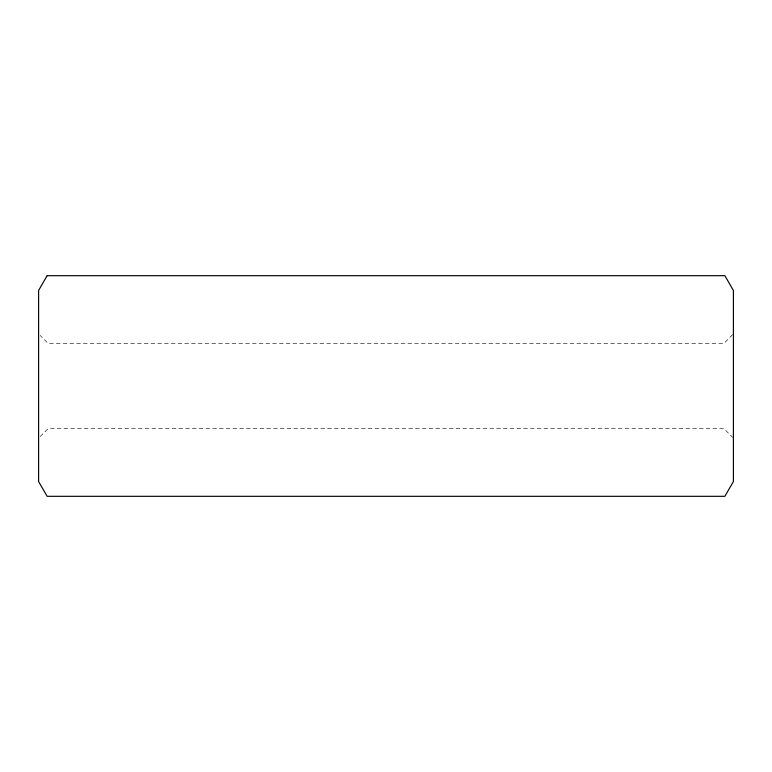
<?xml version="1.0" encoding="UTF-8"?>
<svg xmlns="http://www.w3.org/2000/svg" width="772" height="772" viewBox="0 0 772 772"><rect width="100%" height="100%" fill="white"/><g stroke="black" fill="none" stroke-linecap="round" stroke-linejoin="round"><path stroke-width="0.58" stroke-dasharray="3.86 2.9" d="M40.163 436.547L47.999 428.711L724.001 428.711L732.618 437.328M732.618 334.672L724.001 343.289L47.999 343.289L40.163 335.453"/><path stroke-width="1.16" d="M47.131 275.681L38.6 290.465L38.6 481.535L47.131 496.319L724.869 496.319L733.4 481.535L733.4 290.465L724.869 275.681L47.131 275.681"/></g></svg>
